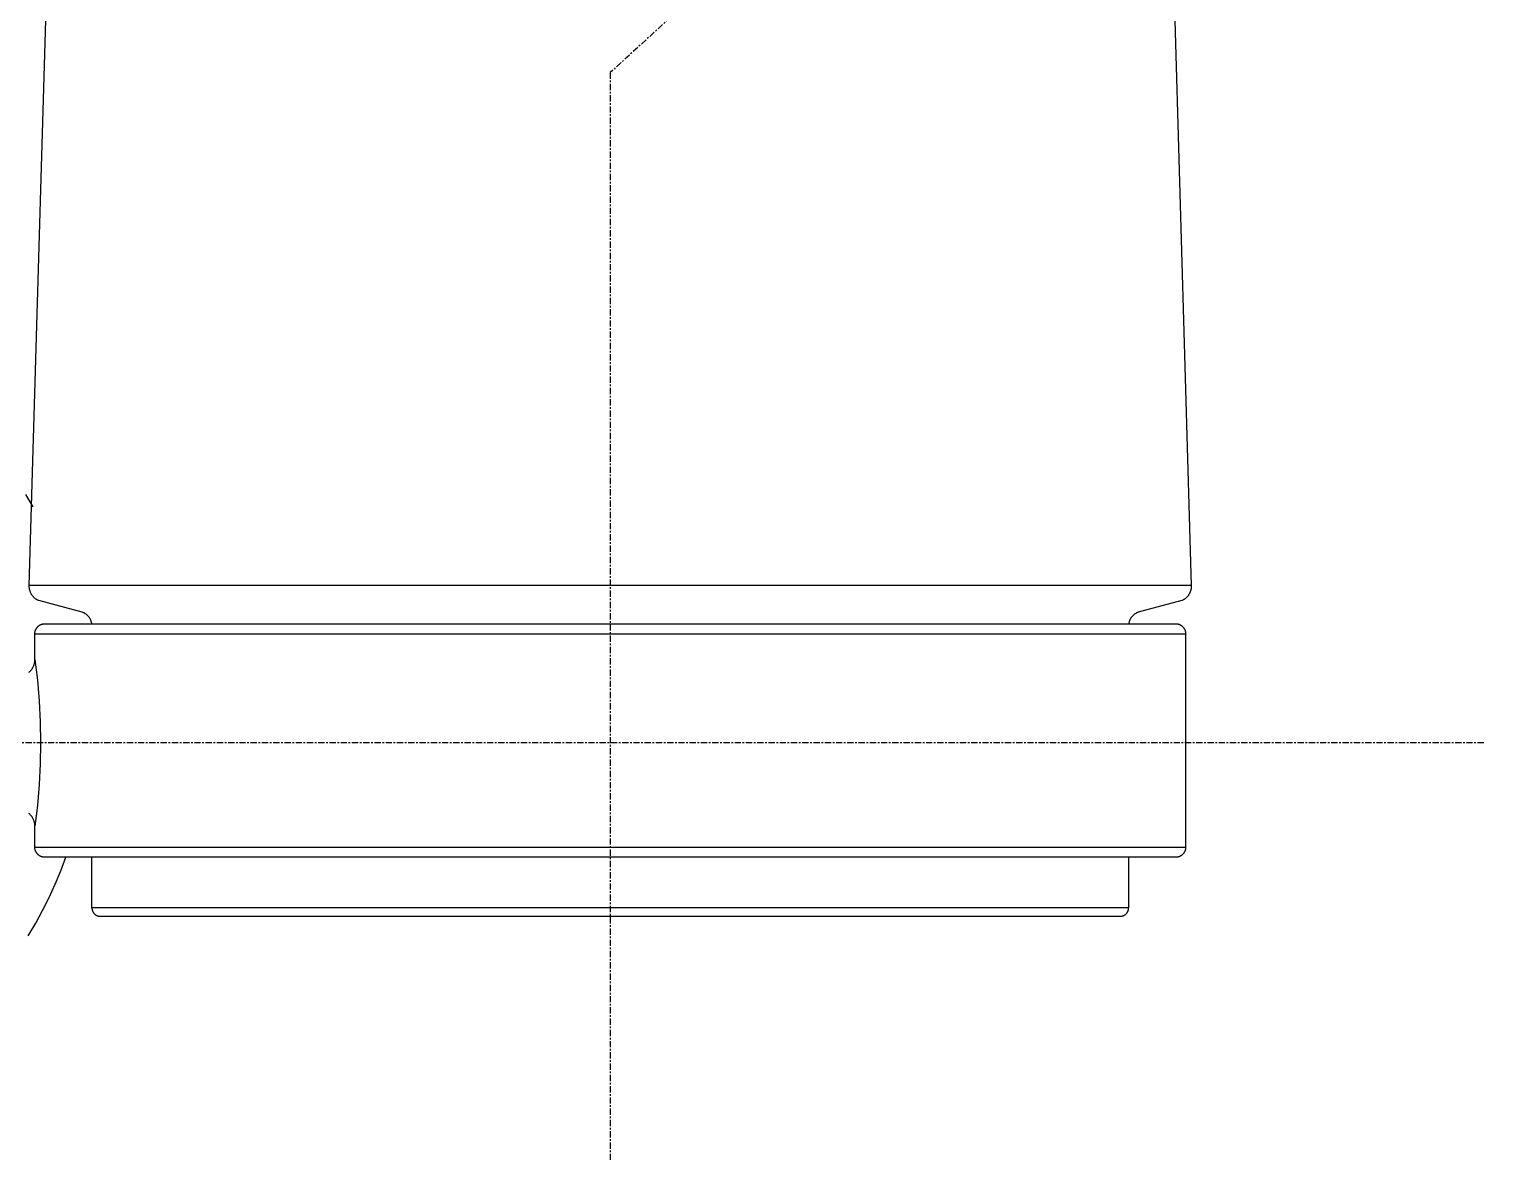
# Model space of a CAD drawing. Header units: millimetres. Extents: x 2944 to 4044, y 1234 to 2718.
# Drawn here: x 3409.1 to 3496.4, y 1916.8 to 1984.6 of the extents above; entities that cross this region are included whole.
import ezdxf

# ---------------------------------------------------------------- set-up
doc = ezdxf.new("R2010")
doc.units = ezdxf.units.MM
doc.linetypes.add('CENTER', pattern=[0.6, 0.375, -0.075, 0.075, -0.075])
doc.layers.add('CEN2', color=1, linetype='Continuous')
doc.layers.add('main', color=7, linetype='Continuous')

msp = doc.modelspace()

# ---------------------------------------------------------------- linework, layer by layer
at = {"layer": 'CEN2', "linetype": 'CENTER'}
for p, q in [((3450.59, 1988.111), (3443.967, 1982.04)), ((3443.967, 1982.04), (3443.967, 1916.807)), ((3496.353, 1941.862), (3124.888, 1941.862))]:
    msp.add_line(p, q, dxfattribs=at)
at = {"layer": 'main'}
for p, q in [((3409.131, 1951.302), (3411.296, 2025.779)), ((3476.637, 2025.779), (3478.803, 1951.302)), ((3409.368, 1956.007), (3408.921, 1956.743)), ((3409.129, 1951.27), (3409.131, 1951.302)), ((3409.129, 1951.239), (3409.129, 1951.27)), ((3409.13, 1951.207), (3409.129, 1951.239)), ((3409.131, 1951.175), (3409.13, 1951.207)), ((3409.134, 1951.144), (3409.131, 1951.175)), ((3443.967, 1951.302), (3409.132, 1951.302)), ((3409.138, 1951.113), (3409.134, 1951.144)), ((3409.143, 1951.081), (3409.138, 1951.113)), ((3409.15, 1951.05), (3409.143, 1951.081)), ((3409.157, 1951.019), (3409.15, 1951.05)), ((3409.165, 1950.989), (3409.157, 1951.019)), ((3409.174, 1950.959), (3409.165, 1950.989)), ((3409.185, 1950.929), (3409.174, 1950.959)), ((3409.196, 1950.899), (3409.185, 1950.929)), ((3409.208, 1950.87), (3409.196, 1950.899)), ((3409.222, 1950.841), (3409.208, 1950.87)), ((3409.236, 1950.813), (3409.222, 1950.841)), ((3409.251, 1950.785), (3409.236, 1950.813)), ((3409.267, 1950.758), (3409.251, 1950.785)), ((3409.284, 1950.731), (3409.267, 1950.758)), ((3409.303, 1950.705), (3409.284, 1950.731)), ((3409.321, 1950.68), (3409.303, 1950.705)), ((3409.341, 1950.655), (3409.321, 1950.68)), ((3409.362, 1950.631), (3409.341, 1950.655)), ((3409.383, 1950.608), (3409.362, 1950.631)), ((3409.405, 1950.586), (3409.383, 1950.608)), ((3409.428, 1950.564), (3409.405, 1950.586)), ((3409.452, 1950.543), (3409.428, 1950.564)), ((3478.802, 1951.302), (3443.967, 1951.302)), ((3478.505, 1950.564), (3478.482, 1950.543)), ((3478.528, 1950.586), (3478.505, 1950.564)), ((3478.55, 1950.608), (3478.528, 1950.586)), ((3478.572, 1950.631), (3478.55, 1950.608)), ((3478.592, 1950.655), (3478.572, 1950.631)), ((3478.612, 1950.68), (3478.592, 1950.655)), ((3478.631, 1950.705), (3478.612, 1950.68)), ((3478.649, 1950.731), (3478.631, 1950.705)), ((3478.666, 1950.758), (3478.649, 1950.731)), ((3478.683, 1950.785), (3478.666, 1950.758)), ((3478.698, 1950.813), (3478.683, 1950.785)), ((3478.712, 1950.841), (3478.698, 1950.813)), ((3478.725, 1950.87), (3478.712, 1950.841)), ((3478.738, 1950.899), (3478.725, 1950.87)), ((3478.749, 1950.929), (3478.738, 1950.899)), ((3478.759, 1950.959), (3478.749, 1950.929)), ((3478.769, 1950.989), (3478.759, 1950.959)), ((3478.777, 1951.019), (3478.769, 1950.989)), ((3478.784, 1951.05), (3478.777, 1951.019)), ((3478.79, 1951.081), (3478.784, 1951.05)), ((3478.795, 1951.113), (3478.79, 1951.081)), ((3478.799, 1951.144), (3478.795, 1951.113)), ((3478.802, 1951.175), (3478.799, 1951.144)), ((3478.804, 1951.207), (3478.802, 1951.175)), ((3478.803, 1951.302), (3478.804, 1951.27)), ((3478.804, 1951.27), (3478.805, 1951.239)), ((3478.805, 1951.239), (3478.804, 1951.207)), ((3409.477, 1950.523), (3409.452, 1950.543)), ((3409.502, 1950.503), (3409.477, 1950.523)), ((3409.527, 1950.485), (3409.502, 1950.503)), ((3409.554, 1950.467), (3409.527, 1950.485)), ((3409.581, 1950.451), (3409.554, 1950.467)), ((3409.608, 1950.435), (3409.581, 1950.451)), ((3409.636, 1950.42), (3409.608, 1950.435)), ((3409.665, 1950.406), (3409.636, 1950.42)), ((3409.694, 1950.394), (3409.665, 1950.406)), ((3412.305, 1949.691), (3409.7, 1950.393)), ((3478.233, 1950.393), (3475.629, 1949.691)), ((3478.269, 1950.406), (3478.24, 1950.394)), ((3478.298, 1950.42), (3478.269, 1950.406)), ((3478.326, 1950.435), (3478.298, 1950.42)), ((3478.353, 1950.451), (3478.326, 1950.435)), ((3478.38, 1950.467), (3478.353, 1950.451)), ((3478.406, 1950.485), (3478.38, 1950.467)), ((3478.432, 1950.503), (3478.406, 1950.485)), ((3478.457, 1950.523), (3478.432, 1950.503)), ((3478.482, 1950.543), (3478.457, 1950.523)), ((3409.62, 1948.806), (3409.634, 1948.822)), ((3409.634, 1948.822), (3409.649, 1948.836)), ((3409.649, 1948.836), (3409.664, 1948.851)), ((3409.664, 1948.851), (3409.68, 1948.865)), ((3409.68, 1948.865), (3409.696, 1948.878)), ((3409.696, 1948.878), (3409.713, 1948.89)), ((3409.713, 1948.89), (3409.73, 1948.902)), ((3409.73, 1948.902), (3409.748, 1948.914)), ((3409.748, 1948.914), (3409.766, 1948.925)), ((3409.766, 1948.925), (3409.784, 1948.935)), ((3409.784, 1948.935), (3409.802, 1948.944)), ((3409.802, 1948.944), (3409.821, 1948.953)), ((3409.821, 1948.953), (3409.841, 1948.961)), ((3409.841, 1948.961), (3409.86, 1948.969)), ((3409.86, 1948.969), (3409.88, 1948.976)), ((3409.88, 1948.976), (3409.9, 1948.982)), ((3409.9, 1948.982), (3409.92, 1948.987)), ((3409.92, 1948.987), (3409.94, 1948.992)), ((3409.94, 1948.992), (3409.961, 1948.996)), ((3409.961, 1948.996), (3409.981, 1948.999)), ((3409.981, 1948.999), (3410.002, 1949.002)), ((3410.002, 1949.002), (3410.023, 1949.004)), ((3410.023, 1949.004), (3410.044, 1949.005)), ((3410.044, 1949.005), (3410.065, 1949.006)), ((3410.065, 1949.006), (3410.067, 1949.006)), ((3410.067, 1949.006), (3443.967, 1949.006)), ((3412.332, 1949.682), (3412.305, 1949.691)), ((3412.359, 1949.672), (3412.332, 1949.682)), ((3412.385, 1949.661), (3412.359, 1949.672)), ((3412.411, 1949.649), (3412.385, 1949.661)), ((3412.436, 1949.636), (3412.411, 1949.649)), ((3412.461, 1949.622), (3412.436, 1949.636)), ((3412.486, 1949.608), (3412.461, 1949.622)), ((3412.51, 1949.592), (3412.486, 1949.608)), ((3412.533, 1949.576), (3412.51, 1949.592)), ((3412.556, 1949.559), (3412.533, 1949.576)), ((3412.578, 1949.541), (3412.556, 1949.559)), ((3412.6, 1949.523), (3412.578, 1949.541)), ((3412.621, 1949.504), (3412.6, 1949.523)), ((3412.642, 1949.484), (3412.621, 1949.504)), ((3412.661, 1949.463), (3412.642, 1949.484)), ((3412.68, 1949.442), (3412.661, 1949.463)), ((3412.699, 1949.42), (3412.68, 1949.442)), ((3412.716, 1949.397), (3412.699, 1949.42)), ((3412.733, 1949.374), (3412.716, 1949.397)), ((3412.749, 1949.351), (3412.733, 1949.374)), ((3412.764, 1949.326), (3412.749, 1949.351)), ((3412.778, 1949.302), (3412.764, 1949.326)), ((3412.791, 1949.276), (3412.778, 1949.302)), ((3412.804, 1949.251), (3412.791, 1949.276)), ((3412.816, 1949.225), (3412.804, 1949.251)), ((3412.826, 1949.198), (3412.816, 1949.225)), ((3412.836, 1949.172), (3412.826, 1949.198)), ((3412.845, 1949.145), (3412.836, 1949.172)), ((3412.853, 1949.117), (3412.845, 1949.145)), ((3412.86, 1949.09), (3412.853, 1949.117)), ((3412.866, 1949.062), (3412.86, 1949.09)), ((3412.872, 1949.034), (3412.866, 1949.062)), ((3412.876, 1949.006), (3412.872, 1949.034)), ((3443.967, 1949.006), (3477.867, 1949.006)), ((3475.062, 1949.034), (3475.058, 1949.006)), ((3475.067, 1949.062), (3475.062, 1949.034)), ((3475.073, 1949.09), (3475.067, 1949.062)), ((3475.08, 1949.117), (3475.073, 1949.09)), ((3475.088, 1949.145), (3475.08, 1949.117)), ((3475.097, 1949.172), (3475.088, 1949.145)), ((3475.107, 1949.198), (3475.097, 1949.172)), ((3475.118, 1949.225), (3475.107, 1949.198)), ((3475.13, 1949.251), (3475.118, 1949.225)), ((3475.142, 1949.276), (3475.13, 1949.251)), ((3475.156, 1949.302), (3475.142, 1949.276)), ((3475.17, 1949.326), (3475.156, 1949.302)), ((3475.185, 1949.351), (3475.17, 1949.326)), ((3475.201, 1949.374), (3475.185, 1949.351)), ((3475.218, 1949.397), (3475.201, 1949.374)), ((3475.235, 1949.42), (3475.218, 1949.397)), ((3475.253, 1949.442), (3475.235, 1949.42)), ((3475.272, 1949.463), (3475.253, 1949.442)), ((3475.292, 1949.484), (3475.272, 1949.463)), ((3475.312, 1949.504), (3475.292, 1949.484)), ((3475.333, 1949.523), (3475.312, 1949.504)), ((3475.355, 1949.541), (3475.333, 1949.523)), ((3475.377, 1949.559), (3475.355, 1949.541)), ((3475.4, 1949.576), (3475.377, 1949.559)), ((3475.424, 1949.592), (3475.4, 1949.576)), ((3475.448, 1949.608), (3475.424, 1949.592)), ((3475.472, 1949.622), (3475.448, 1949.608)), ((3475.497, 1949.636), (3475.472, 1949.622)), ((3475.523, 1949.649), (3475.497, 1949.636)), ((3475.549, 1949.661), (3475.523, 1949.649)), ((3475.575, 1949.672), (3475.549, 1949.661)), ((3475.602, 1949.682), (3475.575, 1949.672)), ((3475.629, 1949.691), (3475.602, 1949.682)), ((3477.867, 1949.006), (3477.869, 1949.006)), ((3477.869, 1949.006), (3477.89, 1949.005)), ((3477.89, 1949.005), (3477.911, 1949.004)), ((3477.911, 1949.004), (3477.931, 1949.002)), ((3477.931, 1949.002), (3477.952, 1948.999)), ((3477.952, 1948.999), (3477.973, 1948.996)), ((3477.973, 1948.996), (3477.993, 1948.992)), ((3477.993, 1948.992), (3478.014, 1948.987)), ((3478.014, 1948.987), (3478.034, 1948.982)), ((3478.034, 1948.982), (3478.054, 1948.976)), ((3478.054, 1948.976), (3478.073, 1948.969)), ((3478.073, 1948.969), (3478.093, 1948.961)), ((3478.093, 1948.961), (3478.112, 1948.953)), ((3478.112, 1948.953), (3478.131, 1948.944)), ((3478.131, 1948.944), (3478.15, 1948.935)), ((3478.15, 1948.935), (3478.168, 1948.924)), ((3478.168, 1948.924), (3478.186, 1948.914)), ((3478.186, 1948.914), (3478.203, 1948.902)), ((3478.203, 1948.902), (3478.22, 1948.89)), ((3478.22, 1948.89), (3478.237, 1948.878)), ((3478.237, 1948.878), (3478.253, 1948.864)), ((3478.253, 1948.864), (3478.269, 1948.851)), ((3478.269, 1948.851), (3478.284, 1948.836)), ((3478.284, 1948.836), (3478.299, 1948.822)), ((3478.299, 1948.822), (3478.313, 1948.806)), ((3409.467, 1948.426), (3409.468, 1948.447)), ((3409.467, 1948.406), (3409.467, 1948.426)), ((3409.467, 1946.862), (3409.467, 1948.406)), ((3409.467, 1948.406), (3443.967, 1948.406)), ((3409.468, 1948.447), (3409.47, 1948.468)), ((3409.47, 1948.468), (3409.472, 1948.489)), ((3409.472, 1948.489), (3409.476, 1948.51)), ((3409.476, 1948.51), (3409.48, 1948.53)), ((3409.48, 1948.53), (3409.484, 1948.55)), ((3409.484, 1948.55), (3409.49, 1948.571)), ((3409.49, 1948.571), (3409.496, 1948.591)), ((3409.496, 1948.591), (3409.503, 1948.61)), ((3409.503, 1948.61), (3409.51, 1948.63)), ((3409.51, 1948.63), (3409.518, 1948.649)), ((3409.518, 1948.649), (3409.527, 1948.668)), ((3409.527, 1948.668), (3409.537, 1948.687)), ((3409.537, 1948.687), (3409.547, 1948.705)), ((3409.547, 1948.705), (3409.557, 1948.723)), ((3409.557, 1948.723), (3409.569, 1948.74)), ((3409.569, 1948.74), (3409.581, 1948.758)), ((3409.581, 1948.758), (3409.593, 1948.774)), ((3409.593, 1948.774), (3409.606, 1948.791)), ((3409.606, 1948.791), (3409.62, 1948.806)), ((3443.967, 1948.406), (3478.467, 1948.406)), ((3478.313, 1948.806), (3478.327, 1948.79)), ((3478.327, 1948.79), (3478.34, 1948.774)), ((3478.34, 1948.774), (3478.352, 1948.757)), ((3478.352, 1948.757), (3478.364, 1948.74)), ((3478.364, 1948.74), (3478.376, 1948.723)), ((3478.376, 1948.723), (3478.387, 1948.705)), ((3478.387, 1948.705), (3478.397, 1948.687)), ((3478.397, 1948.687), (3478.406, 1948.668)), ((3478.406, 1948.668), (3478.415, 1948.649)), ((3478.415, 1948.649), (3478.423, 1948.63)), ((3478.423, 1948.63), (3478.431, 1948.61)), ((3478.431, 1948.61), (3478.437, 1948.591)), ((3478.437, 1948.591), (3478.443, 1948.571)), ((3478.443, 1948.571), (3478.449, 1948.55)), ((3478.449, 1948.55), (3478.453, 1948.53)), ((3478.453, 1948.53), (3478.457, 1948.509)), ((3478.457, 1948.509), (3478.461, 1948.489)), ((3478.461, 1948.489), (3478.463, 1948.468)), ((3478.463, 1948.468), (3478.465, 1948.447)), ((3478.465, 1948.447), (3478.466, 1948.426)), ((3478.466, 1948.426), (3478.467, 1948.406)), ((3478.467, 1948.406), (3478.467, 1935.606)), ((3409.208, 1946.191), (3409.231, 1946.217)), ((3409.231, 1946.217), (3409.253, 1946.244)), ((3409.253, 1946.244), (3409.274, 1946.272)), ((3409.274, 1946.272), (3409.294, 1946.301)), ((3409.294, 1946.301), (3409.313, 1946.33)), ((3409.313, 1946.33), (3409.331, 1946.359)), ((3409.331, 1946.359), (3409.348, 1946.39)), ((3409.348, 1946.39), (3409.364, 1946.421)), ((3409.364, 1946.421), (3409.379, 1946.452)), ((3409.379, 1946.452), (3409.393, 1946.484)), ((3409.393, 1946.484), (3409.405, 1946.517)), ((3409.405, 1946.517), (3409.417, 1946.55)), ((3409.417, 1946.55), (3409.427, 1946.583)), ((3409.427, 1946.583), (3409.436, 1946.616)), ((3409.436, 1946.616), (3409.444, 1946.65)), ((3409.444, 1946.65), (3409.451, 1946.684)), ((3409.451, 1946.684), (3409.457, 1946.719)), ((3409.457, 1946.719), (3409.461, 1946.753)), ((3409.461, 1946.753), (3409.464, 1946.788)), ((3409.464, 1946.788), (3409.466, 1946.823)), ((3409.466, 1946.823), (3409.467, 1946.858)), ((3409.467, 1946.858), (3409.617, 1945.614)), ((3409.108, 1946.095), (3409.134, 1946.117)), ((3409.134, 1946.117), (3409.16, 1946.141)), ((3409.16, 1946.141), (3409.184, 1946.166)), ((3409.184, 1946.166), (3409.208, 1946.191)), ((3409.617, 1945.614), (3409.724, 1944.366)), ((3409.724, 1944.366), (3409.789, 1943.115)), ((3409.789, 1943.115), (3409.81, 1941.862)), ((3409.81, 1941.862), (3409.789, 1940.61)), ((3409.789, 1940.61), (3409.724, 1939.359)), ((3409.724, 1939.359), (3409.617, 1938.112)), ((3409.134, 1937.607), (3409.107, 1937.63)), ((3409.159, 1937.583), (3409.134, 1937.607)), ((3409.184, 1937.559), (3409.159, 1937.583)), ((3409.208, 1937.534), (3409.184, 1937.559)), ((3409.23, 1937.508), (3409.208, 1937.534)), ((3409.252, 1937.481), (3409.23, 1937.508)), ((3409.274, 1937.453), (3409.252, 1937.481)), ((3409.617, 1938.112), (3409.467, 1936.868)), ((3409.294, 1937.425), (3409.274, 1937.453)), ((3409.313, 1937.395), (3409.294, 1937.425)), ((3409.331, 1937.366), (3409.313, 1937.395)), ((3409.348, 1937.335), (3409.331, 1937.366)), ((3409.364, 1937.304), (3409.348, 1937.335)), ((3409.378, 1937.273), (3409.364, 1937.304)), ((3409.392, 1937.241), (3409.378, 1937.273)), ((3409.405, 1937.209), (3409.392, 1937.241)), ((3409.416, 1937.176), (3409.405, 1937.209)), ((3409.427, 1937.143), (3409.416, 1937.176)), ((3409.436, 1937.109), (3409.427, 1937.143)), ((3409.444, 1937.075), (3409.436, 1937.109)), ((3409.451, 1937.041), (3409.444, 1937.075)), ((3409.456, 1937.007), (3409.451, 1937.041)), ((3409.461, 1936.973), (3409.456, 1937.007)), ((3409.464, 1936.938), (3409.461, 1936.973)), ((3409.466, 1936.903), (3409.464, 1936.938)), ((3409.467, 1936.868), (3409.466, 1936.903)), ((3409.467, 1936.862), (3409.467, 1936.863)), ((3409.467, 1935.606), (3409.467, 1936.862)), ((3409.467, 1935.606), (3443.967, 1935.606)), ((3409.467, 1935.585), (3409.467, 1935.606)), ((3409.468, 1935.564), (3409.467, 1935.585)), ((3409.47, 1935.543), (3409.468, 1935.564)), ((3409.472, 1935.522), (3409.47, 1935.543)), ((3409.476, 1935.502), (3409.472, 1935.522)), ((3409.48, 1935.481), (3409.476, 1935.502)), ((3409.484, 1935.461), (3409.48, 1935.481)), ((3409.49, 1935.441), (3409.484, 1935.461)), ((3409.496, 1935.421), (3409.49, 1935.441)), ((3409.503, 1935.401), (3409.496, 1935.421)), ((3409.51, 1935.381), (3409.503, 1935.401)), ((3409.518, 1935.362), (3409.51, 1935.381)), ((3409.527, 1935.343), (3409.518, 1935.362)), ((3409.536, 1935.324), (3409.527, 1935.343)), ((3409.547, 1935.306), (3409.536, 1935.324)), ((3409.557, 1935.288), (3409.547, 1935.306)), ((3409.569, 1935.271), (3409.557, 1935.288)), ((3409.581, 1935.254), (3409.569, 1935.271)), ((3409.593, 1935.237), (3409.581, 1935.254)), ((3409.606, 1935.221), (3409.593, 1935.237)), ((3409.62, 1935.205), (3409.606, 1935.221)), ((3409.634, 1935.189), (3409.62, 1935.205)), ((3409.649, 1935.175), (3409.634, 1935.189)), ((3409.664, 1935.16), (3409.649, 1935.175)), ((3409.68, 1935.147), (3409.664, 1935.16)), ((3409.696, 1935.133), (3409.68, 1935.147)), ((3409.713, 1935.121), (3409.696, 1935.133)), ((3409.73, 1935.109), (3409.713, 1935.121)), ((3409.747, 1935.097), (3409.73, 1935.109)), ((3409.765, 1935.087), (3409.747, 1935.097)), ((3409.784, 1935.076), (3409.765, 1935.087)), ((3409.802, 1935.067), (3409.784, 1935.076)), ((3409.821, 1935.058), (3409.802, 1935.067)), ((3409.84, 1935.05), (3409.821, 1935.058)), ((3409.86, 1935.042), (3409.84, 1935.05)), ((3409.88, 1935.035), (3409.86, 1935.042)), ((3409.899, 1935.029), (3409.88, 1935.035)), ((3409.92, 1935.024), (3409.899, 1935.029)), ((3409.94, 1935.019), (3409.92, 1935.024)), ((3409.961, 1935.015), (3409.94, 1935.019)), ((3409.981, 1935.012), (3409.961, 1935.015)), ((3410.002, 1935.009), (3409.981, 1935.012)), ((3410.023, 1935.007), (3410.002, 1935.009)), ((3410.044, 1935.006), (3410.023, 1935.007)), ((3410.064, 1935.006), (3410.044, 1935.006)), ((3410.067, 1935.006), (3410.064, 1935.006)), ((3443.967, 1935.006), (3410.067, 1935.006)), ((3411.017, 1934.191), (3411.324, 1935.006)), ((3412.887, 1931.97), (3412.887, 1935.006)), ((3443.967, 1935.606), (3478.466, 1935.606)), ((3477.867, 1935.006), (3443.967, 1935.006)), ((3475.047, 1935.006), (3475.047, 1931.97)), ((3477.888, 1935.006), (3477.867, 1935.006)), ((3477.909, 1935.007), (3477.888, 1935.006)), ((3477.93, 1935.009), (3477.909, 1935.007)), ((3477.95, 1935.011), (3477.93, 1935.009)), ((3477.971, 1935.015), (3477.95, 1935.011)), ((3477.992, 1935.019), (3477.971, 1935.015)), ((3478.012, 1935.023), (3477.992, 1935.019)), ((3478.032, 1935.029), (3478.012, 1935.023)), ((3478.052, 1935.035), (3478.032, 1935.029)), ((3478.072, 1935.042), (3478.052, 1935.035)), ((3478.092, 1935.049), (3478.072, 1935.042)), ((3478.111, 1935.058), (3478.092, 1935.049)), ((3478.13, 1935.066), (3478.111, 1935.058)), ((3478.148, 1935.076), (3478.13, 1935.066)), ((3478.167, 1935.086), (3478.148, 1935.076)), ((3478.185, 1935.097), (3478.167, 1935.086)), ((3478.202, 1935.108), (3478.185, 1935.097)), ((3478.219, 1935.12), (3478.202, 1935.108)), ((3478.236, 1935.133), (3478.219, 1935.12)), ((3478.252, 1935.146), (3478.236, 1935.133)), ((3478.268, 1935.16), (3478.252, 1935.146)), ((3478.283, 1935.174), (3478.268, 1935.16)), ((3478.298, 1935.189), (3478.283, 1935.174)), ((3478.313, 1935.204), (3478.298, 1935.189)), ((3478.326, 1935.22), (3478.313, 1935.204)), ((3478.339, 1935.236), (3478.326, 1935.22)), ((3478.352, 1935.253), (3478.339, 1935.236)), ((3478.364, 1935.27), (3478.352, 1935.253)), ((3478.375, 1935.288), (3478.364, 1935.27)), ((3478.386, 1935.306), (3478.375, 1935.288)), ((3478.396, 1935.324), (3478.386, 1935.306)), ((3478.406, 1935.343), (3478.396, 1935.324)), ((3478.415, 1935.362), (3478.406, 1935.343)), ((3478.423, 1935.381), (3478.415, 1935.362)), ((3478.43, 1935.4), (3478.423, 1935.381)), ((3478.437, 1935.42), (3478.43, 1935.4)), ((3478.443, 1935.44), (3478.437, 1935.42)), ((3478.449, 1935.46), (3478.443, 1935.44)), ((3478.453, 1935.481), (3478.449, 1935.46)), ((3478.457, 1935.501), (3478.453, 1935.481)), ((3478.461, 1935.522), (3478.457, 1935.501)), ((3478.463, 1935.543), (3478.461, 1935.522)), ((3478.465, 1935.564), (3478.463, 1935.543)), ((3478.466, 1935.585), (3478.465, 1935.564)), ((3478.467, 1935.606), (3478.466, 1935.585)), ((3410.683, 1933.388), (3411.017, 1934.191)), ((3410.32, 1932.597), (3410.683, 1933.388)), ((3409.931, 1931.819), (3410.32, 1932.597)), ((3409.514, 1931.055), (3409.931, 1931.819)), ((3443.967, 1931.97), (3412.887, 1931.97)), ((3412.887, 1931.97), (3412.887, 1931.952)), ((3412.887, 1931.952), (3412.888, 1931.935)), ((3412.888, 1931.935), (3412.89, 1931.917)), ((3412.89, 1931.917), (3412.892, 1931.9)), ((3412.892, 1931.9), (3412.894, 1931.883)), ((3412.894, 1931.883), (3412.898, 1931.866)), ((3412.898, 1931.866), (3412.902, 1931.849)), ((3412.902, 1931.849), (3412.906, 1931.832)), ((3412.906, 1931.832), (3412.911, 1931.815)), ((3412.911, 1931.815), (3412.917, 1931.799)), ((3412.917, 1931.799), (3412.923, 1931.782)), ((3412.923, 1931.782), (3412.93, 1931.766)), ((3412.93, 1931.766), (3412.937, 1931.75)), ((3412.937, 1931.75), (3412.945, 1931.735)), ((3412.945, 1931.735), (3412.954, 1931.72)), ((3412.954, 1931.72), (3412.963, 1931.705)), ((3412.963, 1931.705), (3412.972, 1931.69)), ((3412.972, 1931.69), (3412.982, 1931.676)), ((3412.982, 1931.676), (3412.993, 1931.662)), ((3412.993, 1931.662), (3413.004, 1931.648)), ((3413.004, 1931.648), (3413.015, 1931.635)), ((3413.015, 1931.635), (3413.027, 1931.622)), ((3413.027, 1931.622), (3413.039, 1931.61)), ((3413.039, 1931.61), (3413.052, 1931.598)), ((3413.052, 1931.598), (3413.065, 1931.587)), ((3413.065, 1931.587), (3413.079, 1931.576)), ((3413.079, 1931.576), (3413.093, 1931.565)), ((3413.093, 1931.565), (3413.107, 1931.555)), ((3413.107, 1931.555), (3413.122, 1931.546)), ((3413.122, 1931.546), (3413.137, 1931.537)), ((3413.137, 1931.537), (3413.152, 1931.528)), ((3413.152, 1931.528), (3413.168, 1931.52)), ((3413.168, 1931.52), (3413.183, 1931.513)), ((3413.183, 1931.513), (3413.199, 1931.506)), ((3413.199, 1931.506), (3413.216, 1931.5)), ((3413.216, 1931.5), (3413.232, 1931.494)), ((3413.232, 1931.494), (3413.249, 1931.489)), ((3413.249, 1931.489), (3413.266, 1931.484)), ((3413.266, 1931.484), (3413.283, 1931.48)), ((3413.283, 1931.48), (3413.3, 1931.477)), ((3413.3, 1931.477), (3413.317, 1931.474)), ((3413.317, 1931.474), (3413.335, 1931.472)), ((3413.335, 1931.472), (3413.352, 1931.471)), ((3413.352, 1931.471), (3413.369, 1931.47)), ((3413.369, 1931.47), (3413.387, 1931.47)), ((3413.387, 1931.47), (3474.547, 1931.47)), ((3475.047, 1931.97), (3443.967, 1931.97)), ((3474.547, 1931.47), (3474.564, 1931.47)), ((3474.564, 1931.47), (3474.581, 1931.471)), ((3474.581, 1931.471), (3474.598, 1931.472)), ((3474.598, 1931.472), (3474.615, 1931.474)), ((3474.615, 1931.474), (3474.632, 1931.477)), ((3474.632, 1931.477), (3474.648, 1931.48)), ((3474.648, 1931.48), (3474.665, 1931.484)), ((3474.665, 1931.484), (3474.682, 1931.488)), ((3474.682, 1931.488), (3474.698, 1931.493)), ((3474.698, 1931.493), (3474.714, 1931.498)), ((3474.714, 1931.498), (3474.73, 1931.504)), ((3474.73, 1931.504), (3474.746, 1931.511)), ((3474.746, 1931.511), (3474.761, 1931.518)), ((3474.761, 1931.518), (3474.777, 1931.526)), ((3474.777, 1931.526), (3474.792, 1931.534)), ((3474.792, 1931.534), (3474.807, 1931.542)), ((3474.807, 1931.542), (3474.821, 1931.551)), ((3474.821, 1931.551), (3474.835, 1931.561)), ((3474.835, 1931.561), (3474.849, 1931.571)), ((3474.849, 1931.571), (3474.862, 1931.582)), ((3474.862, 1931.582), (3474.875, 1931.593)), ((3474.875, 1931.593), (3474.888, 1931.604)), ((3474.888, 1931.604), (3474.9, 1931.616)), ((3474.9, 1931.616), (3474.912, 1931.628)), ((3474.912, 1931.628), (3474.924, 1931.641)), ((3474.924, 1931.641), (3474.935, 1931.654)), ((3474.935, 1931.654), (3474.945, 1931.667)), ((3474.945, 1931.667), (3474.955, 1931.681)), ((3474.955, 1931.681), (3474.965, 1931.695)), ((3474.965, 1931.695), (3474.974, 1931.71)), ((3474.974, 1931.71), (3474.983, 1931.724)), ((3474.983, 1931.724), (3474.991, 1931.74)), ((3474.991, 1931.74), (3474.998, 1931.755)), ((3474.998, 1931.755), (3475.005, 1931.77)), ((3475.005, 1931.77), (3475.012, 1931.786)), ((3475.012, 1931.786), (3475.018, 1931.802)), ((3475.018, 1931.802), (3475.023, 1931.818)), ((3475.023, 1931.818), (3475.028, 1931.835)), ((3475.028, 1931.835), (3475.033, 1931.851)), ((3475.033, 1931.851), (3475.036, 1931.868)), ((3475.036, 1931.868), (3475.039, 1931.885)), ((3475.039, 1931.885), (3475.042, 1931.901)), ((3475.042, 1931.901), (3475.044, 1931.918)), ((3475.044, 1931.918), (3475.046, 1931.935)), ((3475.046, 1931.952), (3475.047, 1931.97)), ((3475.046, 1931.935), (3475.046, 1931.952)), ((3409.071, 1930.307), (3409.514, 1931.055))]:
    msp.add_line(p, q, dxfattribs=at)

doc.saveas('drawing.dxf')
